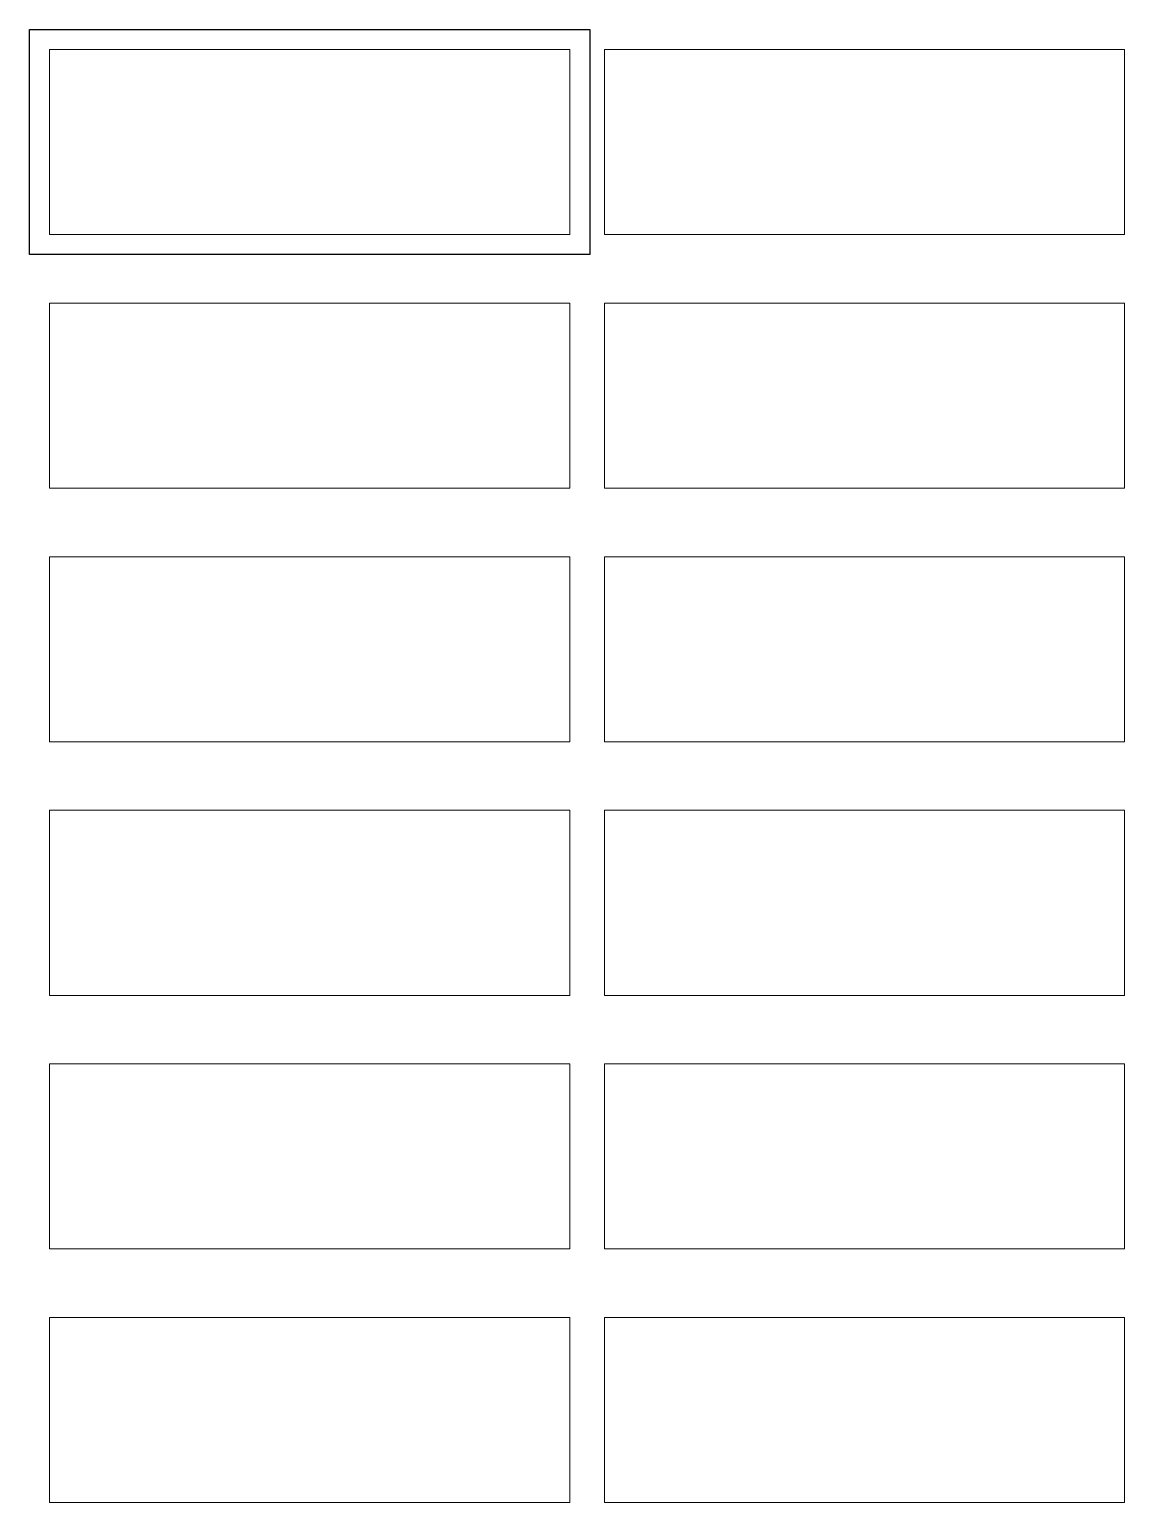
# Paper-space layout 'Time_Test' of a CAD drawing. Header units: millimetres. Extents: x 4 to 198, y 19 to 280.
import ezdxf

# ---------------------------------------------------------------- set-up
doc = ezdxf.new("R2010")
doc.units = ezdxf.units.MM
doc.layers.add('00_VENTANA_ESPACIO_PAPEL', color=96, linetype='Continuous', plot=False)

psp = doc.layouts.new('Time_Test')

# ---------------------------------------------------------------- linework, layer by layer
psp.add_lwpolyline([(4.09, 279.94), (103.53, 279.94), (103.53, 239.98), (4.09, 239.98)], close=True)

# ---------------------------------------------------------------- viewports
at = {"layer": '0'}
for center, status in [((152.26, 259.96), 3), ((53.81, 214.96), 5), ((152.26, 214.96), 4), ((53.81, 169.96), 7), ((152.26, 169.96), 6), ((53.81, 124.96), 9), ((152.26, 124.96), 8), ((53.81, 79.96), 11), ((152.26, 79.96), 10), ((53.81, 34.96), 13), ((152.26, 34.96), 12)]:
    psp.add_viewport(center=center, size=(92.31, 32.8407), view_center_point=(2107.74, 891.85), view_height=32.8407, status=status, dxfattribs=at)
at = {"layer": '00_VENTANA_ESPACIO_PAPEL'}
psp.add_viewport(center=(53.81, 259.96), size=(92.31, 32.8407), view_center_point=(2107.74, 891.85), view_height=32.8407, dxfattribs=at)

doc.saveas('drawing.dxf')
